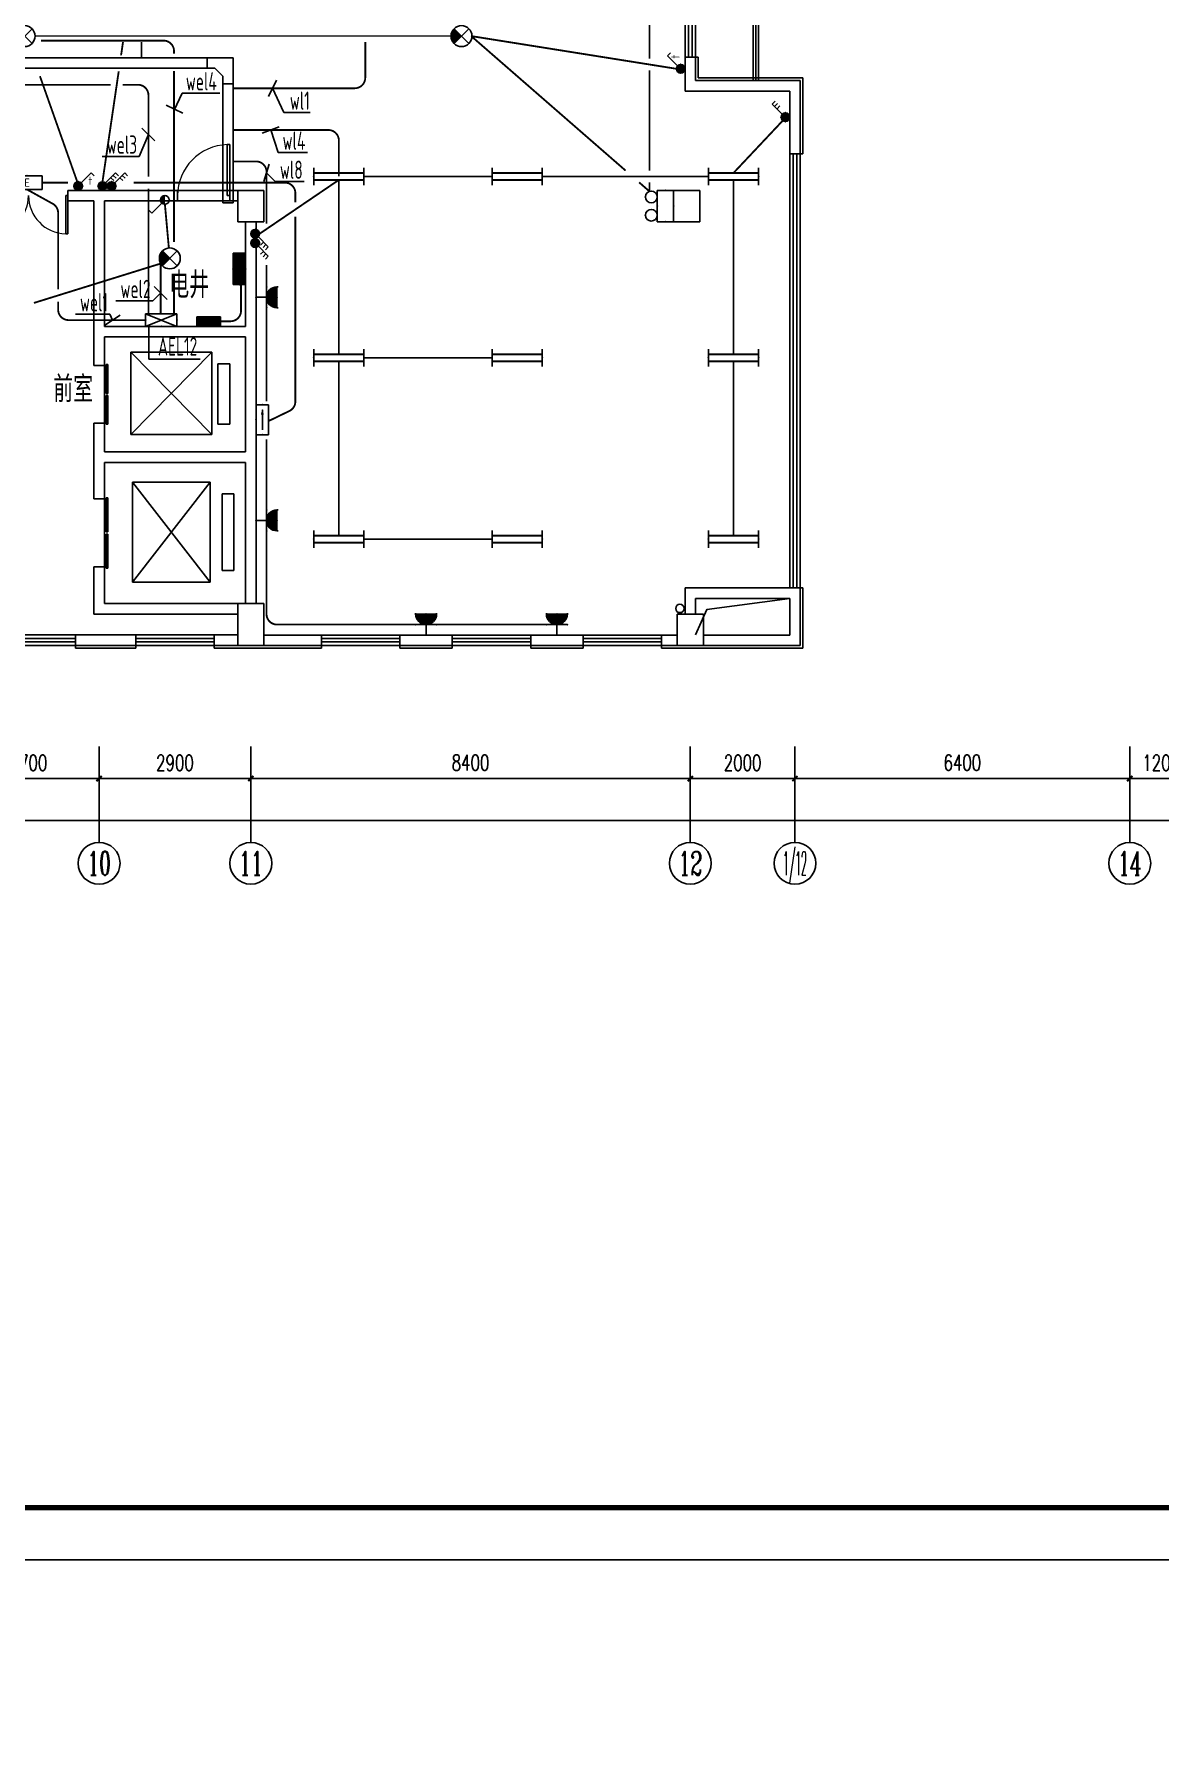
# Model space of a CAD drawing. Extents: x 2166032 to 5302137, y 581493 to 2416206.
# Drawn here: x 2497754 to 2519267, y 970586 to 1003290 of the extents above; entities that cross this region are included whole.
import ezdxf
from ezdxf.enums import TextEntityAlignment as Align

# ---------------------------------------------------------------- set-up
doc = ezdxf.new("R2010")
doc.units = 0
doc.header["$LTSCALE"] = 1000
doc.header["$MEASUREMENT"] = 0
doc.linetypes.add('DASH', pattern=[0.35, 0.25, -0.1])
for name, color, linetype in [('3T_WOOD', 21, 'Continuous'), ('AXIS', 3, 'Continuous'), ('AXIS_TEXT', 7, 'Continuous'), ('CABLETRAY', 4, 'Continuous'), ('COLUMN', 2, 'Continuous'), ('DIM-照明', 3, 'Continuous'), ('DIM-箱柜', 3, 'Continuous'), ('EQUIP-动力', 3, 'Continuous'), ('EQUIP-照明', 3, 'Continuous'), ('EQUIP-箱柜', 3, 'Continuous'), ('PUB_TEXT', 7, 'Continuous'), ('PUB_TITLE', 137, 'Continuous'), ('STAIR', 8, 'Continuous'), ('SURFACE', 8, 'Continuous'), ('TEL_TEXT', 7, 'Continuous'), ('WALL', 8, 'Continuous'), ('WINDOW', 8, 'Continuous'), ('WIRE-应急', 6, 'DASH'), ('WIRE-照明', 1, 'Continuous'), ('屋面', 151, 'Continuous')]:
    doc.layers.add(name, color=color, linetype=linetype)
doc.styles.add('_HZTXT', font='！tssdeng.shx', dxfattribs={"width": 0.8, "bigfont": '！tssdchn.shx'})
doc.styles.add('_TCH_AXIS', font='complex_.ttf')
doc.styles.add('_TCH_LABEL', font='!tssdeng.shx', dxfattribs={"bigfont": '!tssdchn.shx'})
doc.styles.add('_TEL_DIM', font='@tssdeng.shx', dxfattribs={"width": 0.8, "height": 3.5, "bigfont": '!tssdchn.shx'})
doc.styles.add('COMPLEX', font='complex_.ttf')
doc.styles.add('DIM_FONT', font='simplex_.ttf', dxfattribs={"width": 0.7})
doc.styles.get("Standard").update_dxf_attribs({"font": 'tssdeng.shx', "bigfont": 'tssdchn.shx'})
doc.dimstyles.new('DIMN', dxfattribs={"dimtxt": 300, "dimasz": 100, "dimexe": 250, "dimexo": 300, "dimgap": 150, "dimtad": 1, "dimdec": 0, "dimzin": 0, "dimdsep": 46, "dimtxsty": 'DIM_FONT', "dimblk": 'ARCHTICK', "dimcen": 0.09, "dimclrt": 7, "dimazin": 2, "dimtfac": 1, "dimtdec": 0, "dimtix": 1, "dimtmove": 2, "dimatfit": 3, "dimldrblk": 'ARCHTICK', "dimfxl": 1, "dimtolj": 1, "dimtzin": 0, "dimarcsym": 0})

# ---------------------------------------------------------------- blocks, each defined once
blk = doc.blocks.new('$equip$00001160')
for p, q in [((-1.2, 0.417), (-1.2, -0.417)), ((-1.2, 0.167), (1.2, 0.167)), ((1.2, 0.417), (1.2, -0.417)), ((-1.2, -0.167), (1.2, -0.167))]:
    blk.add_line(p, q)
at = {"const_width": 0.1}
for points in [[(-1.2, 0.167), (1.2, 0.167)], [(-1.2, -0.167), (1.2, -0.167)]]:
    blk.add_lwpolyline(points, dxfattribs=at)
at = {"layer": 'EQUIP-照明'}
for p in [(-1.2, 0), (0, 0.167), (1.2, 0), (0, -0.167)]:
    blk.add_point(p, dxfattribs=at)
at = {"layer": 'EQUIP-照明', "flags": 9}
blk.add_attdef('A', (0, 0), '', height=0.00002, dxfattribs=at)
blk = doc.blocks.new('$equip$00001964')
for p, q in [((0.147, 0.356), (0.625, 0.833)), ((0.625, 0.833), (0.766, 0.692)), ((0.399, 0.607), (0.54, 0.466)), ((0.512, 0.72), (0.653, 0.579))]:
    blk.add_line(p, q)
blk.add_circle((0, 0.208), 0.208)
for p in [(-0.208, 0.208), (0, 0.417), (0, 0), (0.208, 0.208)]:
    blk.add_point(p)
for points in [[(-0.18, 0.313), (0.18, 0.313), (-0.208, 0.208), (0.208, 0.208)], [(-0.18, 0.104), (0.18, 0.104), (-0.208, 0.208), (0.208, 0.208)], [(-0.104, 0.389), (0.104, 0.389), (-0.18, 0.313), (0.18, 0.313)], [(-0.104, 0.028), (0.104, 0.028), (-0.18, 0.104), (0.18, 0.104)], [(0, 0.417), (0, 0.417), (-0.104, 0.389), (0.104, 0.389)], [(0, 0), (0, 0), (-0.104, 0.028), (0.104, 0.028)]]:
    blk.add_solid(points)
at = {"layer": 'TEL_TEXT', "style": '_TEL_DIM', "flags": 1}
blk.add_attdef('A', text='', height=0.00002, dxfattribs=at).set_placement((0, 0), align=Align.MIDDLE_CENTER)
blk = doc.blocks.new('$equip$00001190')
for p, q in [((-0.354, 0.354), (0.354, -0.354)), ((-0.354, -0.354), (0.354, 0.354))]:
    blk.add_line(p, q)
blk.add_circle((0, 0), 0.5)
for points in [[(-0.177, -0.177), (-0.483, 0.129), (0, 0), (-0.354, 0.354)], [(-0.306, -0.306), (-0.483, -0.129), (-0.177, -0.177), (-0.483, 0.129)], [(-0.354, -0.354), (-0.354, -0.354), (-0.306, -0.306), (-0.483, -0.129)]]:
    blk.add_solid(points)
at = {"flags": 9}
blk.add_attdef('A', (0, 0), '', height=0.00002, dxfattribs=at)
blk = doc.blocks.new('$equip$00001822')
for p, q in [((0.147, 0.356), (0.625, 0.833)), ((0.625, 0.833), (0.766, 0.692))]:
    blk.add_line(p, q)
blk.add_circle((0, 0.208), 0.208)
for p in [(-0.208, 0.208), (-0.015, 0.001), (0, 0.417), (0.208, 0.208)]:
    blk.add_point(p)
for points in [[(-0.18, 0.313), (0.18, 0.313), (-0.208, 0.208), (0.208, 0.208)], [(-0.18, 0.104), (0.18, 0.104), (-0.208, 0.208), (0.208, 0.208)], [(-0.104, 0.389), (0.104, 0.389), (-0.18, 0.313), (0.18, 0.313)], [(-0.104, 0.028), (0.104, 0.028), (-0.18, 0.104), (0.18, 0.104)], [(0, 0.417), (0, 0.417), (-0.104, 0.389), (0.104, 0.389)], [(0, 0), (0, 0), (-0.104, 0.028), (0.104, 0.028)]]:
    blk.add_solid(points)
at = {"color": 7, "style": '_TEL_DIM'}
blk.add_attdef('$TEXT$', text='', height=0.4, dxfattribs=at).set_placement((0.581, 0.465), align=Align.MIDDLE_CENTER)
at = {"color": 7, "style": '_TEL_DIM', "flags": 1}
blk.add_attdef('A', text='', height=0.00002, dxfattribs=at).set_placement((0, 0), align=Align.MIDDLE_CENTER)
blk = doc.blocks.new('$equip$00001213')
for p, q in [((0.147, 0.356), (0.625, 0.833)), ((0.625, 0.833), (0.766, 0.692))]:
    blk.add_line(p, q)
blk.add_circle((0, 0.208), 0.208)
for p in [(-0.208, 0.208), (0, 0.417), (0, 0), (0.208, 0.208)]:
    blk.add_point(p)
for points in [[(0.104, 0.389), (0.104, 0.028), (0, 0.417), (0, 0)], [(0.18, 0.313), (0.18, 0.104), (0.104, 0.389), (0.104, 0.028)], [(0.208, 0.208), (0.208, 0.208), (0.18, 0.313), (0.18, 0.104)]]:
    blk.add_solid(points)
at = {"flags": 9}
blk.add_attdef('A', (0, 0), '', height=0.00002, dxfattribs=at)
blk = doc.blocks.new('*X38')
at = {"color": 0}
for p, q in [((-250, 33), (-83, 200)), ((-250, 68), (-118, 200)), ((-250, 104), (-154, 200)), ((-250, 139), (-189, 200)), ((-250, 174), (-224, 200)), ((-247, 0), (-47, 200)), ((-212, 0), (-12, 200)), ((-177, 0), (23, 200)), ((-141, 0), (59, 200)), ((-106, 0), (94, 200)), ((-71, 0), (129, 200)), ((-35, 0), (165, 200)), ((0, 0), (200, 200)), ((35, 0), (235, 200)), ((71, 0), (250, 179)), ((106, 0), (250, 144)), ((141, 0), (250, 109)), ((177, 0), (250, 73)), ((212, 0), (250, 38)), ((247, 0), (250, 3))]:
    blk.add_line(p, q, dxfattribs=at)
blk = doc.blocks.new('$equip$00001421')
for p, q in [((0.75, 0.6), (-0.75, 0.6)), ((-0.75, 0.6), (-0.75, 0)), ((-0.75, 0), (0.75, 0)), ((0.75, 0), (0.75, 0.6))]:
    blk.add_line(p, q)
at = {"const_width": 0.6}
blk.add_lwpolyline([(-0.75, 0.3), (0.75, 0.3)], dxfattribs=at)
for p in [(-0.75, 0.3), (0, 0.6), (0, 0), (0.75, 0.3)]:
    blk.add_point(p)
at = {"xscale": 0.00300000000061118, "yscale": 0.00300000000061118, "zscale": 0.003}
blk.add_blockref('*X38', (0, 0), dxfattribs=at)
at = {"style": '_TCH_LABEL', "flags": 9}
blk.add_attdef('A', (0, 0), '', height=0.00002, dxfattribs=at)
blk = doc.blocks.new('$equip$00001237')
for p, q in [((-0.5, 1.05), (-0.5, 1)), ((-0.5, 1), (0.5, 1)), ((0.5, 1.05), (0.5, 1)), ((0.5, 0.5), (-0.5, 0.5)), ((0, 0.5), (0, 0))]:
    blk.add_line(p, q)
blk.add_arc((0, 1), 0.5, 180, 0)
for p in [(0, 1), (-0.5, 0.5), (0, 0), (0.5, 0.5)]:
    blk.add_point(p)
for points in [[(0.433, 0.75), (-0.433, 0.75), (0.5, 1), (-0.5, 1)], [(0.25, 0.567), (-0.25, 0.567), (0.433, 0.75), (-0.433, 0.75)], [(0, 0.5), (0, 0.5), (0.25, 0.567), (-0.25, 0.567)]]:
    blk.add_solid(points)
at = {"flags": 9}
blk.add_attdef('A', (0, 0), '', height=0.00002, dxfattribs=at)
blk = doc.blocks.new('$equip_U$00000006')
at = {"color": 3}
for p, q in [((-0.6, 0.624), (0.6, 0.624)), ((-0.6, 0), (-0.6, 0.624)), ((0.6, 0), (-0.6, 0)), ((0.6, 0.624), (0.6, 0))]:
    blk.add_line(p, q, dxfattribs=at)
for centre in [(-0.35, 0.849), (0.35, 0.849)]:
    blk.add_circle(centre, 0.225, dxfattribs=at)
at = {"style": '_TEL_DIM', "flags": 1}
blk.add_attdef('A', text='', height=0.00002, dxfattribs=at).set_placement((0, 0), align=Align.MIDDLE_CENTER)
blk = doc.blocks.new('$equip_U$00000175(20081108-2321)')
for p in [(-0.6, 0.312), (0, 0.624), (0, 0), (0.6, 0.312)]:
    blk.add_point(p)
blk.add_blockref('$equip_U$00000006', (0, 0))
at = {"color": 7, "style": '_TEL_DIM', "flags": 1}
blk.add_attdef('A', text='', height=0.000025, dxfattribs=at).set_placement((0, 0), align=Align.MIDDLE_CENTER)
blk = doc.blocks.new('$equip_U$00000184(许虹剑)')
for p in [(-0.35, 1.074), (0.35, 1.074), (-0.6, 0.312), (0, 0), (0.6, 0.312)]:
    blk.add_point(p)
blk.add_blockref('$equip_U$00000175(20081108-2321)', (0, 0))
at = {"color": 7, "style": '_TEL_DIM', "flags": 1}
blk.add_attdef('A', text='', height=0.000025, dxfattribs=at).set_placement((0, 0), align=Align.MIDDLE_CENTER)
blk = doc.blocks.new('$equip_U$00000360(20081108-2321)')
at = {"ltscale": 5}
for p in [(-0.35, 1.074), (0.35, 1.074), (-0.6, 0.312), (0, 0), (0.6, 0.312)]:
    blk.add_point(p, dxfattribs=at)
blk.add_blockref('$equip_U$00000184(许虹剑)', (0, 0), dxfattribs=at)
at = {"color": 7, "style": '_TEL_DIM', "flags": 1}
blk.add_attdef('A', text='', height=0.000025, dxfattribs=at).set_placement((0, 0), align=Align.MIDDLE_CENTER)
blk = doc.blocks.new('$equip$00001776')
for p, q in [((0.72, 0.66), (-0.72, 0.66)), ((-0.72, 0.66), (-0.72, 0)), ((-0.72, 0), (0.72, 0)), ((0.72, 0), (0.72, 0.66))]:
    blk.add_line(p, q)
for p in [(-0.72, 0.33), (0, 0.66), (0, 0), (0.72, 0.33)]:
    blk.add_point(p)
at = {"color": 7, "style": '_TEL_DIM'}
blk.add_attdef('$TEXT$', text='', height=0.4, dxfattribs=at).set_placement((0, 0.33), align=Align.MIDDLE_CENTER)
at = {"color": 7, "style": '_TEL_DIM', "flags": 1}
blk.add_attdef('A', text='', height=0.00002, dxfattribs=at).set_placement((0, 0), align=Align.MIDDLE_CENTER)
blk = doc.blocks.new('$equip$00001686')
for p, q in [((0.72, 0.6), (-0.72, 0.6)), ((-0.72, 0.6), (-0.72, 0)), ((-0.72, 0), (0.72, 0)), ((0.72, 0), (0.72, 0.6))]:
    blk.add_line(p, q)
at = {"color": 7}
blk.add_line((-0.48, 0.3), (0.48, 0.3), dxfattribs=at)
for p in [(-0.72, 0.3), (0, 0.6), (0, 0), (0.72, 0.3)]:
    blk.add_point(p)
blk.add_solid([(-0.24, 0.228), (-0.528, 0.3), (-0.24, 0.372)])
at = {"layer": 'TEL_TEXT', "style": '_TEL_DIM', "flags": 1}
blk.add_attdef('A', text='', height=0.00002, dxfattribs=at).set_placement((0, 0), align=Align.MIDDLE_CENTER)
blk = doc.blocks.new('$equip$00001424')
for p, q in [((-0.75, 0), (0.75, 0.6)), ((-0.75, 0.6), (0.75, 0)), ((0.75, 0.6), (-0.75, 0.6)), ((-0.75, 0.6), (-0.75, 0)), ((-0.75, 0), (0.75, 0)), ((0.75, 0), (0.75, 0.6))]:
    blk.add_line(p, q)
for p in [(-0.75, 0.3), (0, 0.6), (0, 0), (0.75, 0.3)]:
    blk.add_point(p)
at = {"style": '_TCH_LABEL', "flags": 9}
blk.add_attdef('A', (0, 0), '', height=0.00002, dxfattribs=at)
blk = doc.blocks.new('_ArchTick')
at = {"color": 0, "linetype": 'ByBlock', "const_width": 0.4}
blk.add_lwpolyline([(-0.5, -0.5), (0.5, 0.5)], dxfattribs=at)
blk = doc.blocks.new('*D3065')
at = {"layer": 'AXIS', "color": 0, "lineweight": -2}
for p, q in [((2496294, 989392), (2496294, 988809)), ((2498994, 989392), (2498994, 988809)), ((2496294, 989059), (2498994, 989059))]:
    blk.add_line(p, q, dxfattribs=at)
at = {"layer": 'Defpoints', "color": 0}
for p in [(2496294, 989692), (2498994, 989692), (2498994, 989059)]:
    blk.add_point(p, dxfattribs=at)
at = {"layer": 'AXIS', "color": 0, "lineweight": -2, "xscale": 100, "yscale": 100, "zscale": 100, "rotation": 180}
blk.add_blockref('_ArchTick', (2496294, 989059), dxfattribs=at)
at = {"layer": 'AXIS', "color": 0, "lineweight": -2, "xscale": 100, "yscale": 100, "zscale": 100}
blk.add_blockref('_ArchTick', (2498994, 989059), dxfattribs=at)
at = {"layer": 'AXIS', "color": 7, "insert": (2497644, 989360), "char_height": 300, "attachment_point": 5, "style": 'DIM_FONT'}
blk.add_mtext('\\A1;2700', dxfattribs=at)
blk = doc.blocks.new('*D3066')
at = {"layer": 'AXIS', "color": 0, "lineweight": -2}
for p, q in [((2498994, 989392), (2498994, 988809)), ((2501894, 989392), (2501894, 988809)), ((2498994, 989059), (2501894, 989059))]:
    blk.add_line(p, q, dxfattribs=at)
at = {"layer": 'Defpoints', "color": 0}
for p in [(2498994, 989692), (2501894, 989692), (2501894, 989059)]:
    blk.add_point(p, dxfattribs=at)
at = {"layer": 'AXIS', "color": 0, "lineweight": -2, "xscale": 100, "yscale": 100, "zscale": 100, "rotation": 180}
blk.add_blockref('_ArchTick', (2498994, 989059), dxfattribs=at)
at = {"layer": 'AXIS', "color": 0, "lineweight": -2, "xscale": 100, "yscale": 100, "zscale": 100}
blk.add_blockref('_ArchTick', (2501894, 989059), dxfattribs=at)
at = {"layer": 'AXIS', "color": 7, "insert": (2500444, 989360), "char_height": 300, "attachment_point": 5, "style": 'DIM_FONT'}
blk.add_mtext('\\A1;2900', dxfattribs=at)
blk = doc.blocks.new('*D3067')
at = {"layer": 'AXIS', "color": 0, "lineweight": -2}
for p, q in [((2501894, 989392), (2501894, 988809)), ((2510294, 989392), (2510294, 988809)), ((2501894, 989059), (2510294, 989059))]:
    blk.add_line(p, q, dxfattribs=at)
at = {"layer": 'Defpoints', "color": 0}
for p in [(2501894, 989692), (2510294, 989692), (2510294, 989059)]:
    blk.add_point(p, dxfattribs=at)
at = {"layer": 'AXIS', "color": 0, "lineweight": -2, "xscale": 100, "yscale": 100, "zscale": 100, "rotation": 180}
blk.add_blockref('_ArchTick', (2501894, 989059), dxfattribs=at)
at = {"layer": 'AXIS', "color": 0, "lineweight": -2, "xscale": 100, "yscale": 100, "zscale": 100}
blk.add_blockref('_ArchTick', (2510294, 989059), dxfattribs=at)
at = {"layer": 'AXIS', "color": 7, "insert": (2506094, 989363), "char_height": 300, "attachment_point": 5, "style": 'DIM_FONT'}
blk.add_mtext('\\A1;8400', dxfattribs=at)
blk = doc.blocks.new('*D3068')
at = {"layer": 'AXIS', "color": 0, "lineweight": -2}
for p, q in [((2510294, 989392), (2510294, 988809)), ((2512294, 989392), (2512294, 988809)), ((2510294, 989059), (2512294, 989059))]:
    blk.add_line(p, q, dxfattribs=at)
at = {"layer": 'Defpoints', "color": 0}
for p in [(2510294, 989692), (2512294, 989692), (2512294, 989059)]:
    blk.add_point(p, dxfattribs=at)
at = {"layer": 'AXIS', "color": 0, "lineweight": -2, "xscale": 100, "yscale": 100, "zscale": 100, "rotation": 180}
blk.add_blockref('_ArchTick', (2510294, 989059), dxfattribs=at)
at = {"layer": 'AXIS', "color": 0, "lineweight": -2, "xscale": 100, "yscale": 100, "zscale": 100}
blk.add_blockref('_ArchTick', (2512294, 989059), dxfattribs=at)
at = {"layer": 'AXIS', "color": 7, "insert": (2511294, 989360), "char_height": 300, "attachment_point": 5, "style": 'DIM_FONT'}
blk.add_mtext('\\A1;2000', dxfattribs=at)
blk = doc.blocks.new('*D3069')
at = {"layer": 'AXIS', "color": 0, "lineweight": -2}
for p, q in [((2512294, 989392), (2512294, 988809)), ((2518694, 989392), (2518694, 988809)), ((2512294, 989059), (2518694, 989059))]:
    blk.add_line(p, q, dxfattribs=at)
at = {"layer": 'Defpoints', "color": 0}
for p in [(2512294, 989692), (2518694, 989692), (2518694, 989059)]:
    blk.add_point(p, dxfattribs=at)
at = {"layer": 'AXIS', "color": 0, "lineweight": -2, "xscale": 100, "yscale": 100, "zscale": 100, "rotation": 180}
blk.add_blockref('_ArchTick', (2512294, 989059), dxfattribs=at)
at = {"layer": 'AXIS', "color": 0, "lineweight": -2, "xscale": 100, "yscale": 100, "zscale": 100}
blk.add_blockref('_ArchTick', (2518694, 989059), dxfattribs=at)
at = {"layer": 'AXIS', "color": 7, "insert": (2515494, 989363), "char_height": 300, "attachment_point": 5, "style": 'DIM_FONT'}
blk.add_mtext('\\A1;6400', dxfattribs=at)
blk = doc.blocks.new('*D3070')
at = {"layer": 'AXIS', "color": 0, "lineweight": -2}
for p, q in [((2518694, 989392), (2518694, 988809)), ((2519894, 989392), (2519894, 988809)), ((2518694, 989059), (2519894, 989059))]:
    blk.add_line(p, q, dxfattribs=at)
at = {"layer": 'Defpoints', "color": 0}
for p in [(2518694, 989692), (2519894, 989692), (2519894, 989059)]:
    blk.add_point(p, dxfattribs=at)
at = {"layer": 'AXIS', "color": 0, "lineweight": -2, "xscale": 100, "yscale": 100, "zscale": 100, "rotation": 180}
blk.add_blockref('_ArchTick', (2518694, 989059), dxfattribs=at)
at = {"layer": 'AXIS', "color": 0, "lineweight": -2, "xscale": 100, "yscale": 100, "zscale": 100}
blk.add_blockref('_ArchTick', (2519894, 989059), dxfattribs=at)
at = {"layer": 'AXIS', "color": 7, "insert": (2519294, 989360), "char_height": 300, "attachment_point": 5, "style": 'DIM_FONT'}
blk.add_mtext('\\A1;1200', dxfattribs=at)
blk = doc.blocks.new('*D3073')
at = {"layer": 'AXIS', "color": 0, "lineweight": -2}
for p, q in [((2449894, 989092), (2449894, 988009)), ((2521394, 989092), (2521394, 988009)), ((2449894, 988259), (2521394, 988259))]:
    blk.add_line(p, q, dxfattribs=at)
at = {"layer": 'Defpoints', "color": 0}
for p in [(2449894, 989392), (2521394, 989392), (2521394, 988259)]:
    blk.add_point(p, dxfattribs=at)
at = {"layer": 'AXIS', "color": 0, "lineweight": -2, "xscale": 100, "yscale": 100, "zscale": 100, "rotation": 180}
blk.add_blockref('_ArchTick', (2449894, 988259), dxfattribs=at)
at = {"layer": 'AXIS', "color": 0, "lineweight": -2, "xscale": 100, "yscale": 100, "zscale": 100}
blk.add_blockref('_ArchTick', (2521394, 988259), dxfattribs=at)
at = {"layer": 'AXIS', "color": 7, "insert": (2485644, 988560), "char_height": 300, "attachment_point": 5, "style": 'DIM_FONT'}
blk.add_mtext('\\A1;71500', dxfattribs=at)
blk = doc.blocks.new('$TCHSYS$WIN2D')
for p, q in [((-0.5, 0.5), (0.5, 0.5)), ((-0.5, 0.5), (-0.5, -0.5)), ((0.5, 0.5), (0.5, -0.5)), ((0.5, 0.1667), (-0.5, 0.1667)), ((0.5, -0.1667), (-0.5, -0.1667)), ((-0.5, -0.5), (0.5, -0.5))]:
    blk.add_line(p, q)
blk = doc.blocks.new('$DorLib2D$00000001')
for p, q in [((0.45, 0.975), (0.5, 0.975)), ((0.45, 0), (0.45, 0.975)), ((0.5, 0), (0.5, 0.975)), ((0.5, 0), (0.45, 0))]:
    blk.add_line(p, q)
at = {"lineweight": 13}
blk.add_arc((0.475, 0), 0.975, 91.4693, 180, dxfattribs=at)
blk = doc.blocks.new('$DorLib2D$00000002')
for p, q in [((-0.5, 0), (-0.5, 0.4875)), ((-0.475, 0.4875), (-0.5, 0.4875)), ((-0.475, 0), (-0.475, 0.4875)), ((0.475, 0), (0.475, 0.4875)), ((0.475, 0.4875), (0.5, 0.4875)), ((0.5, 0), (0.5, 0.4875)), ((-0.5, 0), (-0.475, 0)), ((0.5, 0), (0.475, 0))]:
    blk.add_line(p, q)
at = {"lineweight": 13}
for centre, start, end in [((-0.4875, 0), 0, 88.53072), ((0.4875, 0), 91.46928, 180)]:
    blk.add_arc(centre, 0.4875, start, end, dxfattribs=at)
blk = doc.blocks.new('_AXISO')
blk.add_circle((0, 0), 0.5)
at = {"layer": 'AXIS_TEXT', "style": 'COMPLEX', "width": 1.171875}
blk.add_attdef('A', text='', height=0.56, dxfattribs=at).set_placement((-0.25, -0.28), (0.25, -0.28), align=Align.FIT)
blk = doc.blocks.new('$TCHSYS$LDOR22D')
for p, q in [((-0.517, 0.833), (-0.017, 0.833)), ((-0.517, 0.833), (-0.517, 0.667)), ((-0.017, 0.833), (-0.017, 0.667)), ((0.017, 0.833), (0.017, 0.667)), ((0.017, 0.833), (0.517, 0.833)), ((0.517, 0.833), (0.517, 0.667)), ((-0.517, 0.667), (-0.017, 0.667)), ((0.017, 0.667), (0.517, 0.667)), ((-0.5, 0.5), (0.5, 0.5))]:
    blk.add_line(p, q)

msp = doc.modelspace()

# ---------------------------------------------------------------- linework, layer by layer
msp.add_circle((2604640.5, 1020101.3), 438608.5)
at = {"layer": '3T_WOOD'}
for p, q in [((2511494.4, 1006104.3), (2511494.4, 1002403.2)), ((2511544.4, 1006104.3), (2511544.4, 1002403.2))]:
    msp.add_line(p, q, dxfattribs=at)
at = {"layer": 'AXIS'}
for p, q in [((2498994.4, 989673.9), (2498994.4, 987839.2)), ((2501894.4, 989673.9), (2501894.4, 987839.2)), ((2510294.4, 989673.9), (2510294.4, 987839.2)), ((2512294.4, 989673.9), (2512294.4, 987839.2)), ((2518694.4, 989673.9), (2518694.4, 987839.2))]:
    msp.add_line(p, q, dxfattribs=at)
msp.add_lwpolyline([(2510394.4, 991804.4), (2510607.2, 992288.3), (2512194.4, 992504.3)], dxfattribs=at)
at = {"layer": 'CABLETRAY'}
for p, q in [((2477935.9, 1002840.9), (2501058.6, 1002840.9)), ((2501058.6, 1002840.9), (2501058.6, 1002640.9)), ((2501058.6, 1002840.9), (2501558.6, 1002840.9)), ((2501058.6, 1002640.9), (2501058.6, 1002840.9)), ((2501558.6, 1002840.9), (2501558.6, 1002340.9)), ((2501058.6, 1002640.9), (2477935.9, 1002640.9)), ((2501208.6, 1002640.9), (2501058.6, 1002640.9)), ((2501358.6, 1002490.9), (2501208.6, 1002640.9)), ((2501358.6, 1002340.9), (2501358.6, 1002490.9)), ((2501358.6, 1002340.9), (2501558.6, 1002340.9)), ((2501358.6, 1000066.7), (2501358.6, 1002340.9)), ((2501558.6, 1002340.9), (2501358.6, 1002340.9)), ((2501558.6, 1002340.9), (2501558.6, 1000066.7)), ((2501558.6, 1000066.7), (2501358.6, 1000066.7))]:
    msp.add_line(p, q, dxfattribs=at)
at = {"layer": 'COLUMN'}
for p, q in [((2502144.1, 1000304.4), (2501644.1, 1000304.4)), ((2501644.1, 1000304.4), (2501644.1, 999704.3)), ((2502144.1, 999704.3), (2502144.1, 1000304.4)), ((2510473.3, 1000304.4), (2509973.3, 1000304.4)), ((2509973.3, 1000304.4), (2509973.3, 999704.3)), ((2510473.3, 999704.3), (2510473.3, 1000304.4)), ((2501644.1, 999704.3), (2502144.1, 999704.3)), ((2509973.3, 999704.3), (2510473.3, 999704.3)), ((2502144.4, 992404.3), (2501644.4, 992404.3)), ((2501644.4, 992404.3), (2501644.4, 991604.3)), ((2502144.4, 991604.3), (2502144.4, 992404.3)), ((2510544.1, 992204.4), (2510044.1, 992204.4)), ((2510044.1, 992204.4), (2510044.1, 991604.3)), ((2510544.1, 991604.3), (2510544.1, 992204.4)), ((2501644.4, 991604.3), (2502144.4, 991604.3)), ((2510044.1, 991604.3), (2510544.1, 991604.3))]:
    msp.add_line(p, q, dxfattribs=at)
at = {"layer": 'DIM-照明'}
for p, q in [((2502383.7, 1002414.9), (2502232.1, 1002099.4)), ((2500277.3, 1001934.6), (2500592.3, 1001782.1)), ((2500061, 1001249.7), (2499813.6, 1001497.2)), ((2502437.1, 1001522.6), (2502110.9, 1001395.7)), ((2502245, 1000808.9), (2502143.7, 1000473.9)), ((2500048.7, 998467.4), (2500296.2, 998219.9)), ((2499394.8, 997919.8), (2499101.4, 997729.1))]:
    msp.add_line(p, q, dxfattribs=at)
for points in [[(2500426.4, 1001841), (2500584.5, 1002165.4)], [(2501302.3, 1002165.4), (2500584.5, 1002165.4)], [(2502307.9, 1002257.2), (2502525.6, 1001795.6)], [(2502525.6, 1001795.6), (2503027.9, 1001795.6)], [(2502274, 1001459.1), (2502413.6, 1001030)], [(2499937.3, 1001373.4), (2499761.6, 1000955.4)], [(2499761.6, 1000955.4), (2499052.4, 1000955.4)], [(2502413.6, 1001030), (2502976.3, 1001030)], [(2502194.4, 1000641.4), (2502362.2, 1000473.6)], [(2502362.2, 1000473.6), (2502916.2, 1000473.6)], [(2500024.2, 998195.4), (2499315, 998195.4)], [(2500172.4, 998343.6), (2500024.2, 998195.4)], [(2499198.2, 997940.6), (2498540.8, 997940.6)], [(2499248.1, 997824.5), (2499198.2, 997940.6)]]:
    msp.add_lwpolyline(points, dxfattribs=at)
at = {"layer": 'DIM-箱柜'}
for p, q in [((2499943.7, 997719.6), (2499943.7, 997076.4)), ((2499943.7, 997076.4), (2500927.9, 997076.4))]:
    msp.add_line(p, q, dxfattribs=at)
at = {"layer": 'PUB_TITLE'}
msp.add_lwpolyline([(2433524.2, 974119.6), (2538624.2, 974119.6), (2538624.2, 1033519.6), (2433524.2, 1033519.6)], close=True, dxfattribs=at)
at = {"layer": 'PUB_TITLE', "const_width": 100}
msp.add_lwpolyline([(2436024.2, 975119.6), (2537624.2, 975119.6), (2537624.2, 1032519.6), (2436024.2, 1032519.6)], close=True, dxfattribs=at)
at = {"layer": 'STAIR'}
for p, q in [((2499600.2, 995637.4), (2499600.2, 997212.4)), ((2499600.2, 997212.4), (2501150.2, 997212.4)), ((2501150.2, 995637.4), (2499600.2, 997212.4)), ((2499600.2, 995637.4), (2501150.2, 997212.4)), ((2501150.2, 997212.4), (2501150.2, 995637.4)), ((2501265.5, 995837.4), (2501265.5, 996987.4)), ((2501265.5, 996987.4), (2501490.5, 996987.4)), ((2501490.5, 995837.4), (2501490.5, 996987.4)), ((2501150.2, 995637.4), (2499600.2, 995637.4)), ((2501490.5, 995837.4), (2501265.5, 995837.4)), ((2499634.9, 992815.1), (2499634.9, 994728.1)), ((2499634.9, 994728.1), (2501119.4, 994728.1)), ((2501119.4, 992815.1), (2499634.9, 994728.1)), ((2499634.9, 992815.1), (2501119.4, 994728.1)), ((2501119.4, 994728.1), (2501119.4, 992815.1)), ((2501344.4, 993040.1), (2501344.4, 994503.1)), ((2501344.4, 994503.1), (2501569.4, 994503.1)), ((2501569.4, 993040.1), (2501569.4, 994503.1)), ((2501569.4, 993040.1), (2501344.4, 993040.1)), ((2501119.4, 992815.1), (2499634.9, 992815.1))]:
    msp.add_line(p, q, dxfattribs=at)
at = {"layer": 'SURFACE'}
for p, q in [((2510444.4, 1002854.3), (2510394.4, 1002854.3)), ((2510444.4, 1002854.3), (2510444.4, 1002454.3)), ((2510444.4, 1002454.3), (2512444.4, 1002454.3)), ((2512444.4, 1002454.3), (2512444.4, 1001004.3)), ((2512444.4, 1001004.3), (2512394.4, 1001004.3)), ((2512444.4, 992704.3), (2512394.4, 992704.3)), ((2512444.4, 992704.3), (2512444.4, 992604.3)), ((2512444.4, 992604.3), (2512444.4, 991553.3)), ((2498544.4, 991554.1), (2498544.4, 991604.1)), ((2499694.4, 991554.1), (2498544.4, 991554.1)), ((2499694.4, 991554.1), (2499694.4, 991604.1)), ((2501194.4, 991554), (2501194.4, 991604)), ((2501894.3, 991554), (2501194.4, 991554)), ((2503244.4, 991553.9), (2501894.3, 991554)), ((2503244.4, 991553.9), (2503244.4, 991603.9)), ((2504744.4, 991553.8), (2504744.4, 991603.8)), ((2505744.4, 991553.7), (2504744.4, 991553.8)), ((2505744.4, 991553.7), (2505744.4, 991603.7)), ((2507244.4, 991553.7), (2507244.4, 991603.7)), ((2508244.4, 991553.6), (2507244.4, 991553.7)), ((2508244.4, 991553.6), (2508244.4, 991603.6)), ((2509744.4, 991553.5), (2509744.4, 991603.5)), ((2510294.4, 991553.5), (2509744.4, 991553.5)), ((2512444.4, 991553.3), (2510294.4, 991553.4))]:
    msp.add_line(p, q, dxfattribs=at)
at = {"layer": 'WALL'}
for p, q in [((2511594.4, 1006104.3), (2511594.4, 1002404.3)), ((2510394.4, 1002854.3), (2510194.4, 1002854.3)), ((2510194.4, 1002854.3), (2510194.4, 1002204.3)), ((2510394.4, 1002404.3), (2510394.4, 1002854.3)), ((2510394.4, 1002404.3), (2512394.4, 1002404.3)), ((2512394.4, 1001004.3), (2512394.4, 1002404.3)), ((2510194.4, 1002204.3), (2512194.4, 1002204.3)), ((2512194.4, 1002204.3), (2512194.4, 1001004.3)), ((2512194.4, 1001004.3), (2512394.4, 1001004.3)), ((2498994.4, 1000304.3), (2498394.4, 1000304.3)), ((2498394.4, 1000304.3), (2498394.4, 1000104.3)), ((2500494.4, 1000304.3), (2498994.4, 1000304.3)), ((2500494.4, 1000104.3), (2500494.4, 1000304.3)), ((2501644.1, 1000304.3), (2501494.4, 1000304.3)), ((2501494.4, 1000304.3), (2501494.4, 1000104.3)), ((2498394.4, 1000104.3), (2498894.4, 1000104.3)), ((2498894.4, 1000104.3), (2498894.4, 997604.5)), ((2499094.4, 1000104.3), (2500494.4, 1000104.3)), ((2499094.4, 1000104.3), (2499094.4, 997704.5)), ((2501494.4, 1000104.3), (2501644.1, 1000104.3)), ((2501794.4, 997704.5), (2501794.4, 999704.3)), ((2501994.4, 997604.5), (2501994.4, 999704.3)), ((2498894.4, 997604.5), (2498894.4, 996954.5)), ((2499094.4, 997704.5), (2501794.4, 997704.5)), ((2499094.4, 997504.5), (2501794.4, 997504.5)), ((2499094.4, 996954.5), (2499094.4, 997504.5)), ((2501794.4, 995304.5), (2501794.4, 997504.5)), ((2501994.4, 995204.5), (2501994.4, 997604.5)), ((2498894.4, 996954.5), (2499094.4, 996954.5)), ((2499094.4, 995854.5), (2498894.4, 995854.5)), ((2498894.4, 995854.5), (2498894.4, 995204.5)), ((2499094.4, 995304.5), (2499094.4, 995854.5)), ((2498894.4, 995204.5), (2498894.4, 994404.5)), ((2499094.4, 995304.5), (2501794.4, 995304.5)), ((2501994.4, 992404.3), (2501994.4, 995204.5)), ((2499094.4, 995104.5), (2501794.4, 995104.5)), ((2499094.4, 994404.5), (2499094.4, 995104.5)), ((2501794.4, 992404.5), (2501794.4, 995104.5)), ((2498894.4, 994404.5), (2499094.4, 994404.5)), ((2499094.4, 993104.5), (2498894.4, 993104.5)), ((2498894.4, 993104.5), (2498894.4, 992204.5)), ((2499094.4, 992404.5), (2499094.4, 993104.5)), ((2510194.4, 992704.3), (2512194.4, 992704.3)), ((2510194.4, 992204.4), (2510194.4, 992704.3)), ((2512394.4, 992704.3), (2512194.4, 992704.3)), ((2512394.4, 992604.3), (2512394.4, 992704.3)), ((2512394.4, 992604.3), (2512394.4, 991603.3)), ((2499094.4, 992404.5), (2501794.4, 992404.5)), ((2510394.4, 992504.3), (2512194.4, 992504.3)), ((2510394.4, 992204.4), (2510394.4, 992504.3)), ((2512194.4, 992504.3), (2512194.4, 991803.3)), ((2498894.4, 992204.5), (2501644.4, 992204.5)), ((2499694.4, 991804.1), (2498544.4, 991804.1)), ((2498544.4, 991804.1), (2498544.4, 991604.1)), ((2499694.4, 991604.1), (2499694.4, 991804.1)), ((2501644.4, 991804), (2501194.4, 991804)), ((2501194.4, 991804), (2501194.4, 991604)), ((2503244.4, 991803.9), (2502144.4, 991803.9)), ((2503244.4, 991603.9), (2503244.4, 991803.9)), ((2505744.4, 991803.7), (2504744.4, 991803.8)), ((2504744.4, 991803.8), (2504744.4, 991603.8)), ((2505744.4, 991603.7), (2505744.4, 991803.7)), ((2508244.4, 991803.6), (2507244.4, 991803.7)), ((2507244.4, 991803.7), (2507244.4, 991603.7)), ((2508244.4, 991603.6), (2508244.4, 991803.6)), ((2510044.1, 991803.5), (2509744.4, 991803.5)), ((2509744.4, 991803.5), (2509744.4, 991603.5)), ((2512194.4, 991803.3), (2510544.1, 991803.4)), ((2498544.4, 991604.1), (2499694.4, 991604.1)), ((2501194.4, 991604), (2501894.3, 991604)), ((2501894.3, 991604), (2503244.4, 991603.9)), ((2504744.4, 991603.8), (2505744.4, 991603.7)), ((2507244.4, 991603.7), (2508244.4, 991603.6)), ((2509744.4, 991603.5), (2510294.4, 991603.5)), ((2512394.4, 991603.3), (2510294.4, 991603.4))]:
    msp.add_line(p, q, dxfattribs=at)
at = {"layer": 'WINDOW'}
for p, q in [((2510394.4, 1005654.3), (2510394.4, 1002854.3)), ((2510194.4, 1004654.3), (2510194.4, 1002854.3)), ((2510261, 1004654.3), (2510261, 1002854.3)), ((2510327.7, 1004654.3), (2510327.7, 1002854.3)), ((2510394.4, 1004654.3), (2510394.4, 1002854.3)), ((2501494.4, 1000304.3), (2500494.4, 1000304.3)), ((2501494.4, 1000104.3), (2500494.4, 1000104.3))]:
    msp.add_line(p, q, dxfattribs=at)
at = {"layer": 'WIRE-应急', "linetype": 'DASH', "const_width": 35}
for points in [[(2509513, 1002825.4), (2509513, 1005753.5)], [(2506106.6, 1003254.6), (2510027.7, 1002629.4)], [(2506106.6, 1003254.6), (2509056.8, 1000683.5)], [(2497863.4, 1002487.8), (2498580.1, 1000459.8)], [(2500426.4, 1002584.7), (2500426.4, 999316.9)], [(2509513, 1000683.5), (2509513, 1002597.5)], [(2494000.1, 1002324), (2499217.6, 1002324)], [(2497907.2, 1000452.2), (2498399.8, 1000452.2)], [(2509314.9, 1000458.5), (2509513, 1000285.9)], [(2509513, 1000285.9), (2509513, 1000458.5)], [(2499937.3, 997944.5), (2499937.3, 1000339.7)], [(2500252, 1000037.6), (2500327.6, 999203.6)], [(2497748.9, 998152.9), (2500178.3, 998907.8)], [(2500172.4, 998904.4), (2500172.4, 997944.5)], [(2500426.4, 997944.5), (2500426.4, 998691.9)]]:
    msp.add_lwpolyline(points, dxfattribs=at)
at = {"layer": 'WIRE-应急', "color": 6, "linetype": 'DASH', "const_width": 25}
msp.add_lwpolyline([(2497770.6, 1003254.4), (2505720.6, 1003254.4)], dxfattribs=at)
at = {"layer": 'WIRE-应急', "linetype": 'DASH', "const_width": 35}
for points in [[(2497883.1, 1003168.4), (2500226.4, 1003168.4, -0.4142136), (2500426.4, 1002968.4), (2500426.4, 1002918)], [(2499445, 1002324), (2499737.3, 1002324, -0.4142136), (2499937.3, 1002124), (2499937.3, 1000564.7)], [(2499652.4, 1000452.2), (2502545.4, 1000452.2, -0.4142136), (2502745.4, 1000252.2), (2502745.4, 1000075.8)], [(2498211.3, 998414.4), (2498211.3, 999873.8, 0.2724617), (2498108.4, 1000048.6), (2497619.2, 1000320.2)], [(2502745.4, 999803.8), (2502745.4, 996267.7, -0.2872971), (2502632.7, 996087.8), (2502234.4, 995894.5)], [(2499882, 997824.5), (2498411.3, 997824.5, -0.4142136), (2498211.3, 998024.5), (2498211.3, 998178.8)]]:
    msp.add_lwpolyline(points, format="xyb", dxfattribs=at)
at = {"layer": 'WIRE-照明', "linetype": 'Continuous', "const_width": 35}
for points in [[(2499413.9, 1002885.7), (2499451.5, 1003141.9)], [(2499804.6, 1003141.9), (2499804.6, 1002840.9)], [(2499059, 1000470.9), (2499369.1, 1002581.1)], [(2511119.8, 1000637.7), (2512069.4, 1001646.8)], [(2502062.3, 999475.8), (2503576.6, 1000504.4)], [(2503576.6, 1000504.4), (2503576.6, 997171)], [(2504056.6, 1000571), (2506504.2, 1000571)], [(2507464.2, 1000571), (2510639.8, 1000571)], [(2511119.8, 1000504.4), (2511119.8, 997171)], [(2501979, 999381.4), (2501979, 999392.4)], [(2502194.4, 998460.3), (2502194.4, 998879)], [(2502194.4, 996269), (2502194.4, 998060.3)], [(2503576.6, 997037.7), (2503576.6, 993704.4)], [(2504056.6, 997104.4), (2506504.2, 997104.4)], [(2511119.8, 997037.7), (2511119.8, 993704.4)], [(2502194.4, 994195.1), (2502194.4, 995546.2)], [(2504056.6, 993637.7), (2506504.2, 993637.7)], [(2507544.4, 992003.6), (2505444.4, 992003.8)]]:
    msp.add_lwpolyline(points, dxfattribs=at)
for points in [[(2504081.3, 1003141.9), (2504081.3, 1002457.2, -0.4142136), (2503881.3, 1002257.2), (2501558.6, 1002257.2)], [(2503576.6, 1000571), (2503576.6, 1001259.1, 0.4142136), (2503376.6, 1001459.1), (2501558.6, 1001459.1)], [(2502194.4, 999671.1), (2502194.4, 1000658.3, 0.4142136), (2501994.4, 1000858.3), (2501558.6, 1000858.3)], [(2501706.7, 998504.2), (2501706.7, 998002.2, -0.4142136), (2501506.7, 997802.2), (2501313.5, 997802.2)], [(2502194.4, 993795.1), (2502194.4, 992203.8, 0.4142136), (2502394.4, 992003.8), (2505044.4, 992003.8)]]:
    msp.add_lwpolyline(points, format="xyb", dxfattribs=at)
at = {"layer": '屋面', "color": 6}
msp.add_circle((2510095, 992311), 80, dxfattribs=at)

# ---------------------------------------------------------------- block references
at = {"layer": 'AXIS'}
ref = msp.add_blockref('_AXISO', (2498994.4, 987439.2), dxfattribs=dict(at, xscale=800, yscale=800, zscale=800))
ref.add_attrib('A', '10', dxfattribs={"layer": 'AXIS_TEXT', "height": 452.55, "style": '_TCH_AXIS', "width": 0.597514}).set_placement((2498768.1, 987213), (2499220.6, 987213), align=Align.FIT)
ref = msp.add_blockref('_AXISO', (2501894.4, 987439.2), dxfattribs=dict(at, xscale=800, yscale=800, zscale=800))
ref.add_attrib('A', '11', dxfattribs={"layer": 'AXIS_TEXT', "height": 452.55, "style": '_TCH_AXIS', "width": 0.694043}).set_placement((2501668.1, 987213), (2502120.6, 987213), align=Align.FIT)
ref = msp.add_blockref('_AXISO', (2510294.4, 987439.2), dxfattribs=dict(at, xscale=800, yscale=800, zscale=800))
ref.add_attrib('A', '12', dxfattribs={"layer": 'AXIS_TEXT', "height": 452.55, "style": '_TCH_AXIS', "width": 0.597514}).set_placement((2510068.1, 987213), (2510520.6, 987213), align=Align.FIT)
ref = msp.add_blockref('_AXISO', (2512294.4, 987439.2), dxfattribs=dict(at, xscale=800, yscale=800, zscale=800))
ref.add_attrib('A', '1/12', dxfattribs={"layer": 'AXIS_TEXT', "height": 452.55, "style": '_TCH_AXIS', "width": 0.290627}).set_placement((2512068.1, 987213), (2512520.6, 987213), align=Align.FIT)
ref = msp.add_blockref('_AXISO', (2518694.4, 987439.2), dxfattribs=dict(at, xscale=800, yscale=800, zscale=800))
ref.add_attrib('A', '14', dxfattribs={"layer": 'AXIS_TEXT', "height": 452.55, "style": '_TCH_AXIS', "width": 0.581255}).set_placement((2518468.1, 987213), (2518920.6, 987213), align=Align.FIT)
at = {"layer": 'EQUIP-动力', "xscale": 400, "yscale": 400, "zscale": 400, "rotation": 270}
for p in [(2501994.4, 998260.3), (2501994.4, 993995.1)]:
    msp.add_blockref('$equip$00001237', p, dxfattribs=at)
at = {"layer": 'EQUIP-动力', "xscale": 400, "yscale": 400, "zscale": 400}
for p in [(2505244.4, 991803.8), (2507744.4, 991803.6)]:
    msp.add_blockref('$equip$00001237', p, dxfattribs=at)
at = {"layer": 'EQUIP-照明', "xscale": 400, "yscale": 400, "zscale": 400}
for name, p in [('$equip$00001190', (2497570.6, 1003254.4)), ('$equip$00001190', (2505920.6, 1003254.4)), ('$equip$00001964', (2499059, 1000304.3)), ('$equip$00001964', (2499233.4, 1000304.3)), ('$equip$00001160', (2503576.6, 1000571)), ('$equip$00001160', (2506984.2, 1000571)), ('$equip$00001160', (2511119.8, 1000571)), ('$equip$00001190', (2500345.6, 999004.4)), ('$equip$00001160', (2503576.6, 997104.4)), ('$equip$00001160', (2506984.2, 997104.4)), ('$equip$00001160', (2511119.8, 997104.4)), ('$equip$00001160', (2503576.6, 993637.7)), ('$equip$00001160', (2506984.2, 993637.7)), ('$equip$00001160', (2511119.8, 993637.7))]:
    msp.add_blockref(name, p, dxfattribs=at)
at = {"layer": 'EQUIP-照明', "xscale": 400, "yscale": 400, "zscale": 400, "rotation": 90}
msp.add_blockref('$equip$00001822', (2510194.4, 1002629.4), dxfattribs=at).add_auto_attribs({'$TEXT$': 't'})
at = {"layer": 'EQUIP-照明'}
for name, p, xscale, yscale, zscale, rotation in [('$equip$00001964', (2512194.4, 1001704.4), 400, 400, 400, 90), ('$equip$00001213', (2500252, 1000204.3), 400, 400, 400, 180), ('$equip_U$00000360(20081108-2321)', (2509973.3, 1000004.4), 500, 500, 500, 90), ('$equip$00001964', (2501895.6, 999475.8), 400, 400, 400, 270), ('$equip$00001964', (2501895.6, 999298.1), 400, 400, 400, 270), ('$equip$00001686', (2501994.4, 995919.4), 400, 400, 400, 269.9999999999997)]:
    msp.add_blockref(name, p, dxfattribs=dict(at, xscale=xscale, yscale=yscale, zscale=zscale, rotation=rotation))
at = {"layer": 'EQUIP-照明', "xscale": 400, "yscale": 400, "zscale": 400}
for name, p, values in [('$equip$00001776', (2497619.2, 1000320.2), {'$TEXT$': 'E'}), ('$equip$00001822', (2498595.6, 1000304.3), {'$TEXT$': 't'})]:
    msp.add_blockref(name, p, dxfattribs=at).add_auto_attribs(values)
at = {"layer": 'EQUIP-箱柜', "xscale": 400, "yscale": 400, "zscale": 400, "rotation": 90}
msp.add_blockref('$equip$00001421', (2501794.4, 998804.2), dxfattribs=at)
at = {"layer": 'EQUIP-箱柜', "xscale": 400, "yscale": 400, "zscale": 400}
msp.add_blockref('$equip$00001424', (2500182, 997704.5), dxfattribs=at)
at = {"layer": 'EQUIP-箱柜', "color": 1, "xscale": 300, "yscale": 300, "zscale": 300}
msp.add_blockref('$equip$00001421', (2501088.5, 997704.5), dxfattribs=at)
at = {"layer": 'WINDOW'}
for name, p, xscale, yscale, zscale, rotation in [('$DorLib2D$00000001', (2500994.4, 1000204.3), -1000, -1000, -1000, 180), ('$TCHSYS$WIN2D', (2512294.4, 996854.3), 8300, -200, 8300, 270), ('$TCHSYS$LDOR22D', (2498994.4, 996404.5), 1100, 200, 1100, 269.9999999805678), ('$TCHSYS$LDOR22D', (2498994.4, 993754.5), 1300, 200, 1300, 270.0000001326017), ('$TCHSYS$WIN2D', (2497794.4, 991704.2), 1500, -200, 1500, 179.9967493001343), ('$TCHSYS$WIN2D', (2500444.4, 991704), 1500, -200, 1500, 179.9967493001343), ('$TCHSYS$WIN2D', (2503994.4, 991703.8), 1500, -200, 1500, 179.9967493001344), ('$TCHSYS$WIN2D', (2506494.4, 991703.7), 1500, -200, 1500, 179.9967493001344), ('$TCHSYS$WIN2D', (2508994.4, 991703.6), 1500, -200, 1500, 179.9967493001344)]:
    msp.add_blockref(name, p, dxfattribs=dict(at, xscale=xscale, yscale=yscale, zscale=zscale, rotation=rotation))
at = {"layer": 'WINDOW', "xscale": -1500, "yscale": -1500, "zscale": -1500}
msp.add_blockref('$DorLib2D$00000002', (2497644.4, 1000204.3), dxfattribs=at)

# ---------------------------------------------------------------- texts
at = {"layer": 'DIM-照明', "color": 7, "style": '_TEL_DIM', "width": 0.64}
for s, p in [('wel4', (2500652.2, 1002215.4)), ('wl1', (2502638.9, 1001845.6)), ('wl4', (2502501.1, 1001080)), ('wel3', (2499139.9, 1001005.4)), ('wl8', (2502449.7, 1000523.6)), ('wel2', (2499402.5, 998245.4)), ('wel1', (2498628.3, 997990.6))]:
    msp.add_text(s, height=350, dxfattribs=at).set_placement(p)
at = {"layer": 'DIM-箱柜', "color": 7, "style": '_TEL_DIM', "width": 0.64}
msp.add_text('AEL12', height=350, dxfattribs=at).set_placement((2500118.7, 997146.4))
at = {"layer": 'PUB_TEXT', "style": '_HZTXT', "width": 0.8}
for s, p in [('电井', (2500334.9, 998245)), ('前室', (2498119, 996254.9))]:
    msp.add_text(s, height=500, dxfattribs=at).set_placement(p)

# ---------------------------------------------------------------- dimensions: what is measured, and where the dimension line sits
at = {"layer": 'AXIS'}
for p1, p2, distance, picture, middle in [((2496294.4, 989692.1), (2498994.4, 989692.1), -633.6, '*D3065', (2497644.4, 989359.9)), ((2498994.4, 989692.1), (2501894.4, 989692.1), -633.6, '*D3066', (2500444.4, 989359.9)), ((2501894.4, 989692.1), (2510294.4, 989692.1), -633.6, '*D3067', (2506094.4, 989363.4)), ((2510294.4, 989692.1), (2512294.4, 989692.1), -633.6, '*D3068', (2511294.4, 989359.9)), ((2512294.4, 989692.1), (2518694.4, 989692.1), -633.6, '*D3069', (2515494.4, 989363.4)), ((2518694.4, 989692.1), (2519894.4, 989692.1), -633.6, '*D3070', (2519294.4, 989359.9)), ((2449894.4, 989392.1), (2521394.4, 989392.1), -1133.6, '*D3073', (2485644.4, 988559.9))]:
    dim = msp.add_aligned_dim(p1=p1, p2=p2, distance=distance, dimstyle='DIMN', dxfattribs=at)
    dim.commit()
    dim.dimension.update_dxf_attribs({"geometry": picture, "text_midpoint": middle})

doc.saveas('drawing.dxf')
